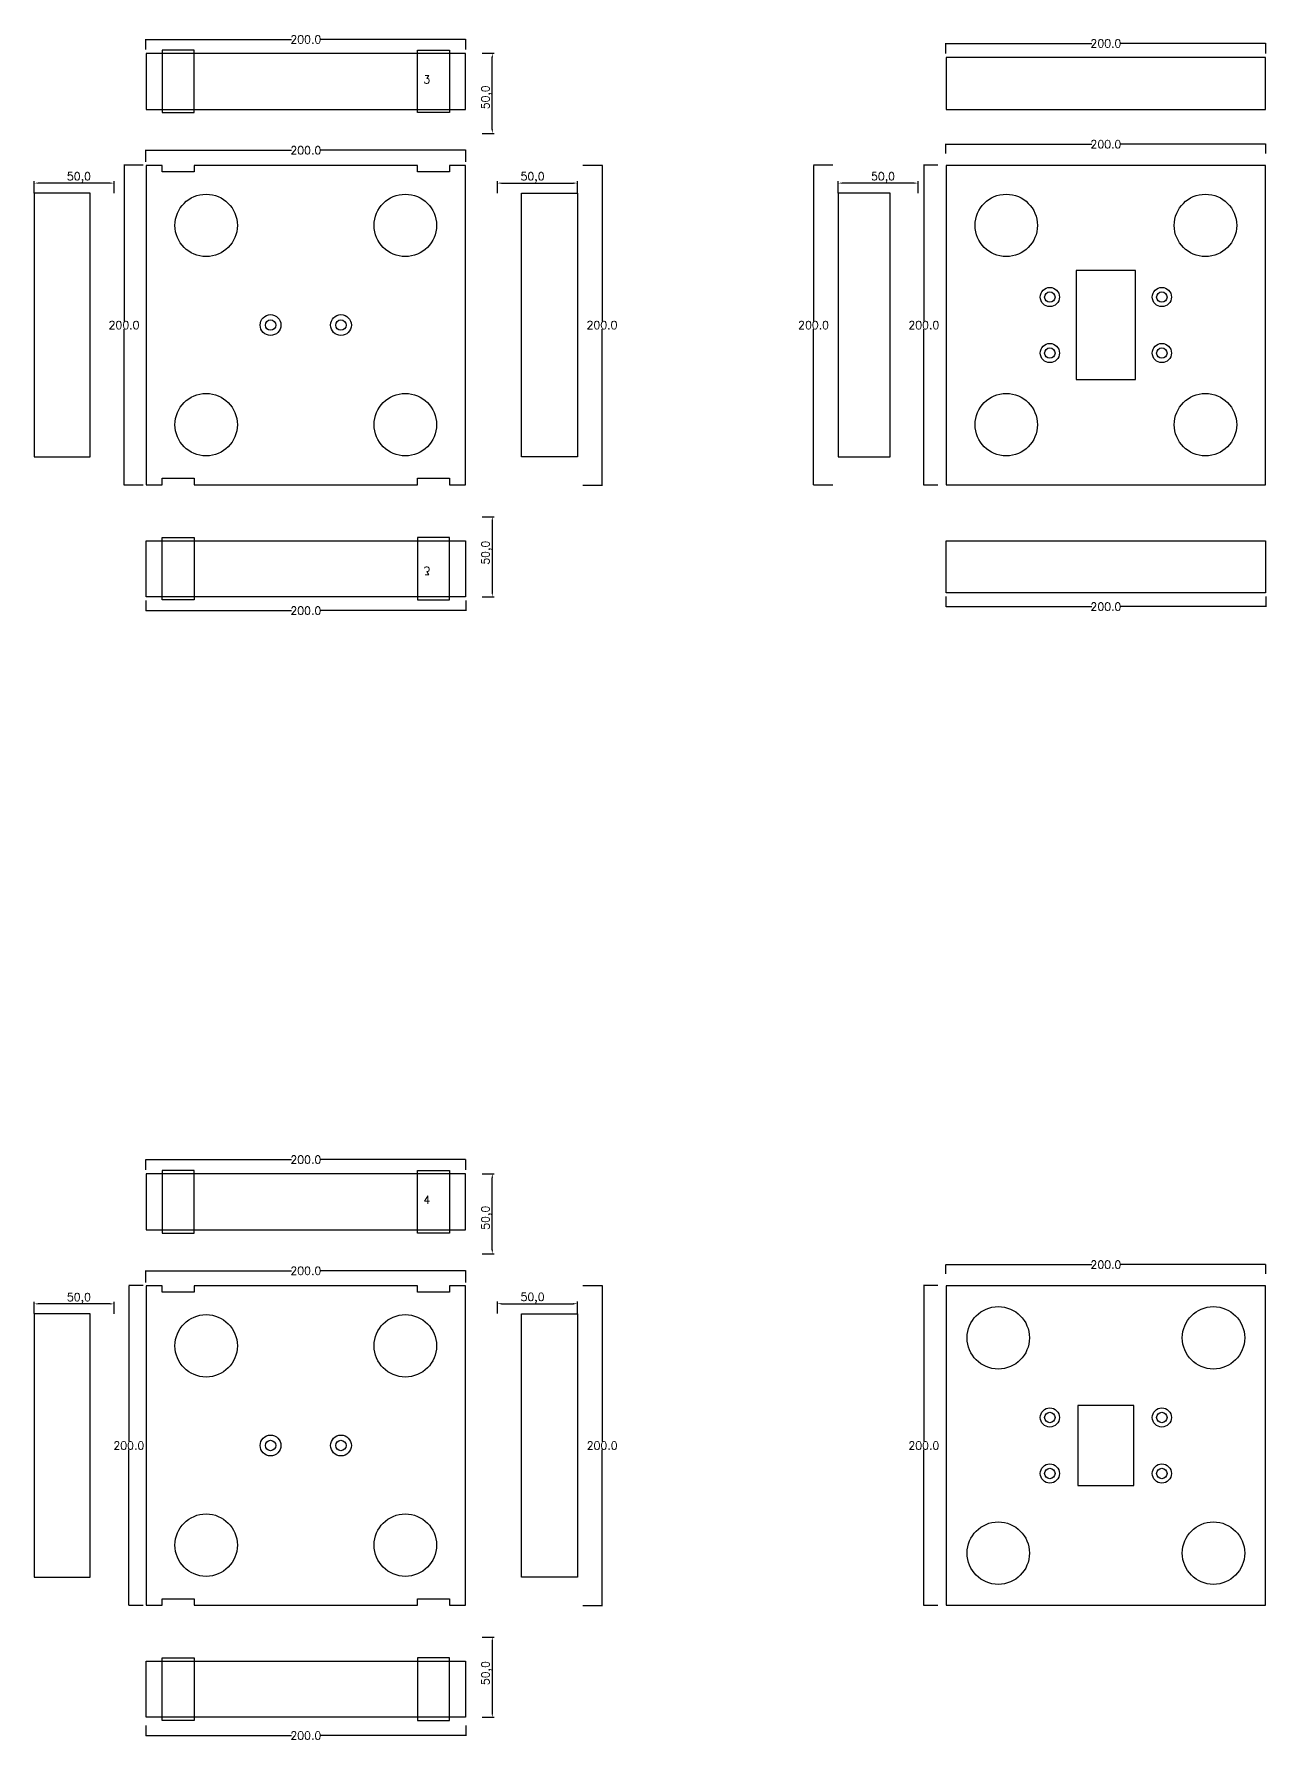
# Model space of a CAD drawing. Header units: millimetres. Extents: x -25 to 19775, y 172 to 9172.
# Drawn here: x 13756 to 14525, y 5787 to 6854 of the extents above; entities that cross this region are included whole.
import ezdxf

# ---------------------------------------------------------------- set-up
doc = ezdxf.new("R2010")
doc.units = ezdxf.units.MM
for name, color, linetype in [('TEXT', 7, 'Continuous'), ('볼트 구멍', 7, 'Continuous'), ('치구', 7, 'Continuous'), ('치수', 7, 'Continuous')]:
    doc.layers.add(name, color=color, linetype=linetype)
doc.styles.get("Standard").update_dxf_attribs({"font": 'txt.shx', "bigfont": 'whgtxt.shx'})
doc.dimstyles.new('ISO-25', dxfattribs={"dimtxt": 2.5, "dimasz": 2.5, "dimexe": 1.25, "dimexo": 0.625, "dimtad": 1, "dimtxsty": 'Standard', "dimcen": 2.5, "dimadec": 0, "dimazin": 0, "dimtfac": 1, "dimtmove": 0, "dimatfit": 3, "dimfxl": 0, "dimarcsym": 0})
doc.dimstyles.get("Standard").update_dxf_attribs({"dimtxt": 7, "dimasz": 0.18, "dimexe": 0.18, "dimexo": 0.0625, "dimgap": 0.09, "dimtad": 0, "dimtih": 1, "dimtoh": 1, "dimdec": 1, "dimzin": 0, "dimdsep": 46, "dimtxsty": 'Standard', "dimcen": 0.09, "dimadec": 0, "dimazin": 0, "dimtfac": 1, "dimtdec": 1, "dimtofl": 0, "dimtmove": 0, "dimatfit": 3, "dimfxl": 0, "dimtolj": 1, "dimtzin": 0, "dimarcsym": 0})

# ---------------------------------------------------------------- blocks, each defined once
blk = doc.blocks.new('*D503')
at = {"layer": 'Defpoints', "color": 0}
for p in [(14325.5, 6078.9), (14525.5, 6084.8), (14525.5, 6078.9)]:
    blk.add_point(p, dxfattribs=at)
at = {"layer": '치수', "color": 0, "lineweight": -2}
for p, q in [((14325.5, 6079), (14325.5, 6085)), ((14325.6, 6084.8), (14416.6, 6084.8)), ((14525.3, 6084.8), (14434.3, 6084.8)), ((14525.5, 6079), (14525.5, 6085))]:
    blk.add_line(p, q, dxfattribs=at)
at = {"layer": '치수', "color": 0}
for points in [[(14325.6, 6084.8), (14325.6, 6084.8), (14325.5, 6084.8)], [(14525.3, 6084.8), (14525.3, 6084.8), (14525.5, 6084.8)]]:
    blk.add_solid(points, dxfattribs=at)
at = {"layer": '치수', "color": 0, "insert": (14425.5, 6084.8), "char_height": 5, "attachment_point": 5}
blk.add_mtext('\\A1;200.0', dxfattribs=at)
blk = doc.blocks.new('*D504')
at = {"layer": 'Defpoints', "color": 0}
for p in [(14320.6, 6071.8), (14311.7, 5871.8), (14320.6, 5871.8)]:
    blk.add_point(p, dxfattribs=at)
at = {"layer": '치수', "color": 0, "lineweight": -2}
for p, q in [((14320.5, 6071.8), (14311.5, 6071.8)), ((14311.7, 6071.6), (14311.7, 5974.4)), ((14311.7, 5872), (14311.7, 5969.2)), ((14320.5, 5871.8), (14311.5, 5871.8))]:
    blk.add_line(p, q, dxfattribs=at)
at = {"layer": '치수', "color": 0}
for points in [[(14311.6, 6071.6), (14311.7, 6071.6), (14311.7, 6071.8)], [(14311.6, 5872), (14311.7, 5872), (14311.7, 5871.8)]]:
    blk.add_solid(points, dxfattribs=at)
at = {"layer": '치수', "color": 0, "insert": (14311.7, 5971.8), "char_height": 5, "attachment_point": 5}
blk.add_mtext('\\A1;200.0', dxfattribs=at)
blk = doc.blocks.new('*D505')
at = {"layer": 'Defpoints', "color": 0}
for p in [(13825.5, 6144), (14025.5, 6150.4), (14025.5, 6144)]:
    blk.add_point(p, dxfattribs=at)
at = {"layer": '치수', "color": 0, "lineweight": -2}
for p, q in [((13825.5, 6144.1), (13825.5, 6150.6)), ((13825.6, 6150.4), (13916.6, 6150.4)), ((14025.3, 6150.4), (13934.3, 6150.4)), ((14025.5, 6144.1), (14025.5, 6150.6))]:
    blk.add_line(p, q, dxfattribs=at)
at = {"layer": '치수', "color": 0}
for points in [[(13825.6, 6150.4), (13825.6, 6150.4), (13825.5, 6150.4)], [(14025.3, 6150.4), (14025.3, 6150.4), (14025.5, 6150.4)]]:
    blk.add_solid(points, dxfattribs=at)
at = {"layer": '치수', "color": 0, "insert": (13925.5, 6150.4), "char_height": 5, "attachment_point": 5}
blk.add_mtext('\\A1;200.0', dxfattribs=at)
blk = doc.blocks.new('*D506')
at = {"layer": 'Defpoints', "color": 0}
for p in [(14095.2, 6060.4), (14045.2, 6053.6), (14095.2, 6053.6)]:
    blk.add_point(p, dxfattribs=at)
at = {"layer": '치수', "color": 0, "lineweight": -2}
for p, q in [((14045.2, 6054.2), (14045.2, 6061.7)), ((14047.7, 6060.4), (14092.7, 6060.4)), ((14095.2, 6054.2), (14095.2, 6061.7))]:
    blk.add_line(p, q, dxfattribs=at)
at = {"layer": '치수', "color": 0}
for points in [[(14047.7, 6060.8), (14047.7, 6060), (14045.2, 6060.4)], [(14092.7, 6060.8), (14092.7, 6060), (14095.2, 6060.4)]]:
    blk.add_solid(points, dxfattribs=at)
at = {"layer": '치수', "color": 0, "insert": (14067.2, 6063.9), "char_height": 5, "attachment_point": 5}
blk.add_mtext('50,0', dxfattribs=at)
blk = doc.blocks.new('*D507')
at = {"layer": 'Defpoints', "color": 0}
for p in [(14025.5, 6081), (13825.5, 6073.6), (14025.5, 6073.6)]:
    blk.add_point(p, dxfattribs=at)
at = {"layer": '치수', "color": 0, "lineweight": -2}
for p, q in [((13825.5, 6073.7), (13825.5, 6081.2)), ((13825.6, 6081), (13916.6, 6081)), ((14025.3, 6081), (13934.3, 6081)), ((14025.5, 6073.7), (14025.5, 6081.2))]:
    blk.add_line(p, q, dxfattribs=at)
at = {"layer": '치수', "color": 0}
for points in [[(13825.6, 6081.1), (13825.6, 6081), (13825.5, 6081)], [(14025.3, 6081.1), (14025.3, 6081), (14025.5, 6081)]]:
    blk.add_solid(points, dxfattribs=at)
at = {"layer": '치수', "color": 0, "insert": (13925.5, 6081), "char_height": 5, "attachment_point": 5}
blk.add_mtext('\\A1;200.0', dxfattribs=at)
blk = doc.blocks.new('*D508')
at = {"layer": 'Defpoints', "color": 0}
for p in [(13755.7, 6060.3), (13755.7, 6053.6), (13805.7, 6053.5)]:
    blk.add_point(p, dxfattribs=at)
at = {"layer": '치수', "color": 0, "lineweight": -2}
for p, q in [((13755.7, 6054.2), (13755.7, 6061.6)), ((13803.2, 6060.3), (13758.2, 6060.3)), ((13805.7, 6054.1), (13805.7, 6061.6))]:
    blk.add_line(p, q, dxfattribs=at)
at = {"layer": '치수', "color": 0}
for points in [[(13758.2, 6060.7), (13758.2, 6059.9), (13755.7, 6060.3)], [(13803.2, 6060.7), (13803.2, 6059.9), (13805.7, 6060.3)]]:
    blk.add_solid(points, dxfattribs=at)
at = {"layer": '치수', "color": 0, "insert": (13783.7, 6063.8), "char_height": 5, "attachment_point": 5}
blk.add_mtext('50,0', dxfattribs=at)
blk = doc.blocks.new('*D509')
at = {"layer": 'Defpoints', "color": 0}
for p in [(13825.5, 5797), (14025.5, 5797), (14025.5, 5790.6)]:
    blk.add_point(p, dxfattribs=at)
at = {"layer": '치수', "color": 0, "lineweight": -2}
for p, q in [((13825.5, 5796.9), (13825.5, 5790.4)), ((13825.6, 5790.6), (13916.6, 5790.6)), ((14025.3, 5790.6), (13934.3, 5790.6)), ((14025.5, 5796.9), (14025.5, 5790.4))]:
    blk.add_line(p, q, dxfattribs=at)
at = {"layer": '치수', "color": 0}
for points in [[(13825.6, 5790.6), (13825.6, 5790.5), (13825.5, 5790.6)], [(14025.3, 5790.6), (14025.3, 5790.5), (14025.5, 5790.6)]]:
    blk.add_solid(points, dxfattribs=at)
at = {"layer": '치수', "color": 0, "insert": (13925.5, 5790.6), "char_height": 5, "attachment_point": 5}
blk.add_mtext('\\A1;200.0', dxfattribs=at)
blk = doc.blocks.new('*D510')
at = {"layer": 'Defpoints', "color": 0}
for p in [(14035.1, 5852.1), (14035.1, 5802.1), (14042, 5802.1)]:
    blk.add_point(p, dxfattribs=at)
at = {"layer": '치수', "color": 0, "lineweight": -2}
for p, q in [((14035.8, 5852.1), (14043.3, 5852.1)), ((14042, 5849.6), (14042, 5804.6)), ((14035.8, 5802.1), (14043.3, 5802.1))]:
    blk.add_line(p, q, dxfattribs=at)
at = {"layer": '치수', "color": 0}
for points in [[(14041.6, 5849.6), (14042.5, 5849.6), (14042, 5852.1)], [(14041.6, 5804.6), (14042.5, 5804.6), (14042, 5802.1)]]:
    blk.add_solid(points, dxfattribs=at)
at = {"layer": '치수', "color": 0, "insert": (14038.5, 5829.6), "char_height": 5, "attachment_point": 5, "rotation": 90}
blk.add_mtext('50,0', dxfattribs=at)
blk = doc.blocks.new('*D511')
at = {"layer": 'Defpoints', "color": 0}
for p in [(14098.6, 6071.8), (14098.6, 5871.8), (14110.7, 5871.8)]:
    blk.add_point(p, dxfattribs=at)
at = {"layer": '치수', "color": 0, "lineweight": -2}
for p, q in [((14098.7, 6071.8), (14110.9, 6071.8)), ((14110.7, 6071.6), (14110.7, 5974.4)), ((14110.7, 5872), (14110.7, 5969.2)), ((14098.7, 5871.8), (14110.9, 5871.8))]:
    blk.add_line(p, q, dxfattribs=at)
at = {"layer": '치수', "color": 0}
for points in [[(14110.6, 6071.6), (14110.7, 6071.6), (14110.7, 6071.8)], [(14110.6, 5872), (14110.7, 5872), (14110.7, 5871.8)]]:
    blk.add_solid(points, dxfattribs=at)
at = {"layer": '치수', "color": 0, "insert": (14110.7, 5971.8), "char_height": 5, "attachment_point": 5}
blk.add_mtext('\\A1;200.0', dxfattribs=at)
blk = doc.blocks.new('*D512')
at = {"layer": 'Defpoints', "color": 0}
for p in [(13824, 6071.8), (13814.9, 5871.8), (13824, 5871.8)]:
    blk.add_point(p, dxfattribs=at)
at = {"layer": '치수', "color": 0, "lineweight": -2}
for p, q in [((13823.9, 6071.8), (13814.8, 6071.8)), ((13814.9, 6071.6), (13814.9, 5974.4)), ((13814.9, 5872), (13814.9, 5969.2)), ((13823.9, 5871.8), (13814.8, 5871.8))]:
    blk.add_line(p, q, dxfattribs=at)
at = {"layer": '치수', "color": 0}
for points in [[(13814.9, 6071.6), (13815, 6071.6), (13814.9, 6071.8)], [(13814.9, 5872), (13815, 5872), (13814.9, 5871.8)]]:
    blk.add_solid(points, dxfattribs=at)
at = {"layer": '치수', "color": 0, "insert": (13814.9, 5971.8), "char_height": 5, "attachment_point": 5}
blk.add_mtext('\\A1;200.0', dxfattribs=at)
blk = doc.blocks.new('*D514')
at = {"layer": 'Defpoints', "color": 0}
for p in [(14035.1, 6141.6), (14042, 6141.6), (14035.1, 6091.6)]:
    blk.add_point(p, dxfattribs=at)
at = {"layer": '치수', "color": 0, "lineweight": -2}
for p, q in [((14035.8, 6141.6), (14043.3, 6141.6)), ((14042, 6094.1), (14042, 6139.1)), ((14035.8, 6091.6), (14043.3, 6091.6))]:
    blk.add_line(p, q, dxfattribs=at)
at = {"layer": '치수', "color": 0}
for points in [[(14041.6, 6139.1), (14042.5, 6139.1), (14042, 6141.6)], [(14041.6, 6094.1), (14042.5, 6094.1), (14042, 6091.6)]]:
    blk.add_solid(points, dxfattribs=at)
at = {"layer": '치수', "color": 0, "insert": (14038.5, 6114.1), "char_height": 5, "attachment_point": 5, "rotation": 90}
blk.add_mtext('50,0', dxfattribs=at)
blk = doc.blocks.new('*D520')
at = {"layer": 'Defpoints', "color": 0}
for p in [(14525.5, 6784.8), (14325.5, 6778.9), (14525.5, 6778.9)]:
    blk.add_point(p, dxfattribs=at)
at = {"layer": '치수', "color": 0, "lineweight": -2}
for p, q in [((14325.5, 6779), (14325.5, 6785)), ((14325.6, 6784.8), (14416.6, 6784.8)), ((14525.3, 6784.8), (14434.3, 6784.8)), ((14525.5, 6779), (14525.5, 6785))]:
    blk.add_line(p, q, dxfattribs=at)
at = {"layer": '치수', "color": 0}
for points in [[(14325.6, 6784.8), (14325.6, 6784.8), (14325.5, 6784.8)], [(14525.3, 6784.8), (14525.3, 6784.8), (14525.5, 6784.8)]]:
    blk.add_solid(points, dxfattribs=at)
at = {"layer": '치수', "color": 0, "insert": (14425.5, 6784.8), "char_height": 5, "attachment_point": 5}
blk.add_mtext('\\A1;200.0', dxfattribs=at)
blk = doc.blocks.new('*D521')
at = {"layer": 'Defpoints', "color": 0}
for p in [(14525.5, 6847.8), (14325.5, 6841.4), (14525.5, 6841.4)]:
    blk.add_point(p, dxfattribs=at)
at = {"layer": '치수', "color": 0, "lineweight": -2}
for p, q in [((14325.5, 6841.5), (14325.5, 6848)), ((14325.6, 6847.8), (14416.6, 6847.8)), ((14525.3, 6847.8), (14434.3, 6847.8)), ((14525.5, 6841.5), (14525.5, 6848))]:
    blk.add_line(p, q, dxfattribs=at)
at = {"layer": '치수', "color": 0}
for points in [[(14325.6, 6847.8), (14325.6, 6847.8), (14325.5, 6847.8)], [(14525.3, 6847.8), (14525.3, 6847.8), (14525.5, 6847.8)]]:
    blk.add_solid(points, dxfattribs=at)
at = {"layer": '치수', "color": 0, "insert": (14425.5, 6847.8), "char_height": 5, "attachment_point": 5}
blk.add_mtext('\\A1;200.0', dxfattribs=at)
blk = doc.blocks.new('*D522')
at = {"layer": 'Defpoints', "color": 0}
for p in [(14325.5, 6502.3), (14525.5, 6502.3), (14525.5, 6495.9)]:
    blk.add_point(p, dxfattribs=at)
at = {"layer": '치수', "color": 0, "lineweight": -2}
for p, q in [((14325.5, 6502.2), (14325.5, 6495.7)), ((14325.6, 6495.9), (14416.6, 6495.9)), ((14525.3, 6495.9), (14434.3, 6495.9)), ((14525.5, 6502.2), (14525.5, 6495.7))]:
    blk.add_line(p, q, dxfattribs=at)
at = {"layer": '치수', "color": 0}
for points in [[(14325.6, 6495.9), (14325.6, 6495.8), (14325.5, 6495.9)], [(14525.3, 6495.9), (14525.3, 6495.8), (14525.5, 6495.9)]]:
    blk.add_solid(points, dxfattribs=at)
at = {"layer": '치수', "color": 0, "insert": (14425.5, 6495.9), "char_height": 5, "attachment_point": 5}
blk.add_mtext('\\A1;200.0', dxfattribs=at)
blk = doc.blocks.new('*D523')
at = {"layer": 'Defpoints', "color": 0}
for p in [(14320.6, 6771.8), (14311.7, 6571.8), (14320.6, 6571.8)]:
    blk.add_point(p, dxfattribs=at)
at = {"layer": '치수', "color": 0, "lineweight": -2}
for p, q in [((14320.5, 6771.8), (14311.5, 6771.8)), ((14311.7, 6771.6), (14311.7, 6674.4)), ((14311.7, 6572), (14311.7, 6669.2)), ((14320.5, 6571.8), (14311.5, 6571.8))]:
    blk.add_line(p, q, dxfattribs=at)
at = {"layer": '치수', "color": 0}
for points in [[(14311.6, 6771.6), (14311.7, 6771.6), (14311.7, 6771.8)], [(14311.6, 6572), (14311.7, 6572), (14311.7, 6571.8)]]:
    blk.add_solid(points, dxfattribs=at)
at = {"layer": '치수', "color": 0, "insert": (14311.7, 6671.8), "char_height": 5, "attachment_point": 5}
blk.add_mtext('\\A1;200.0', dxfattribs=at)
blk = doc.blocks.new('*D524')
at = {"layer": 'Defpoints', "color": 0}
for p in [(13825.5, 6773.6), (14025.5, 6781), (14025.5, 6773.6)]:
    blk.add_point(p, dxfattribs=at)
at = {"layer": '치수', "color": 0, "lineweight": -2}
for p, q in [((13825.5, 6773.7), (13825.5, 6781.2)), ((13825.6, 6781), (13916.6, 6781)), ((14025.3, 6781), (13934.3, 6781)), ((14025.5, 6773.7), (14025.5, 6781.2))]:
    blk.add_line(p, q, dxfattribs=at)
at = {"layer": '치수', "color": 0}
for points in [[(13825.6, 6781.1), (13825.6, 6781), (13825.5, 6781)], [(14025.3, 6781.1), (14025.3, 6781), (14025.5, 6781)]]:
    blk.add_solid(points, dxfattribs=at)
at = {"layer": '치수', "color": 0, "insert": (13925.5, 6781), "char_height": 5, "attachment_point": 5}
blk.add_mtext('\\A1;200.0', dxfattribs=at)
blk = doc.blocks.new('*D525')
at = {"layer": 'Defpoints', "color": 0}
for p in [(14035.1, 6841.6), (14042, 6841.6), (14035.1, 6791.6)]:
    blk.add_point(p, dxfattribs=at)
at = {"layer": '치수', "color": 0, "lineweight": -2}
for p, q in [((14035.8, 6841.6), (14043.3, 6841.6)), ((14042, 6794.1), (14042, 6839.1)), ((14035.8, 6791.6), (14043.3, 6791.6))]:
    blk.add_line(p, q, dxfattribs=at)
at = {"layer": '치수', "color": 0}
for points in [[(14041.6, 6839.1), (14042.5, 6839.1), (14042, 6841.6)], [(14041.6, 6794.1), (14042.5, 6794.1), (14042, 6791.6)]]:
    blk.add_solid(points, dxfattribs=at)
at = {"layer": '치수', "color": 0, "insert": (14038.5, 6814.1), "char_height": 5, "attachment_point": 5, "rotation": 90}
blk.add_mtext('50,0', dxfattribs=at)
blk = doc.blocks.new('*D526')
at = {"layer": 'Defpoints', "color": 0}
for p in [(14025.5, 6850.3), (13825.5, 6843.9), (14025.5, 6843.9)]:
    blk.add_point(p, dxfattribs=at)
at = {"layer": '치수', "color": 0, "lineweight": -2}
for p, q in [((13825.5, 6844), (13825.5, 6850.5)), ((13825.6, 6850.3), (13916.6, 6850.3)), ((14025.3, 6850.3), (13934.3, 6850.3)), ((14025.5, 6844), (14025.5, 6850.5))]:
    blk.add_line(p, q, dxfattribs=at)
at = {"layer": '치수', "color": 0}
for points in [[(13825.6, 6850.3), (13825.6, 6850.3), (13825.5, 6850.3)], [(14025.3, 6850.3), (14025.3, 6850.3), (14025.5, 6850.3)]]:
    blk.add_solid(points, dxfattribs=at)
at = {"layer": '치수', "color": 0, "insert": (13925.5, 6850.3), "char_height": 5, "attachment_point": 5}
blk.add_mtext('\\A1;200.0', dxfattribs=at)
blk = doc.blocks.new('*D527')
at = {"layer": 'Defpoints', "color": 0}
for p in [(14095.2, 6760.5), (14045.2, 6753.6), (14095.2, 6753.6)]:
    blk.add_point(p, dxfattribs=at)
at = {"layer": '치수', "color": 0, "lineweight": -2}
for p, q in [((14045.2, 6754.2), (14045.2, 6761.8)), ((14047.7, 6760.5), (14092.7, 6760.5)), ((14095.2, 6754.2), (14095.2, 6761.8))]:
    blk.add_line(p, q, dxfattribs=at)
at = {"layer": '치수', "color": 0}
for points in [[(14047.7, 6760.9), (14047.7, 6760.1), (14045.2, 6760.5)], [(14092.7, 6760.9), (14092.7, 6760.1), (14095.2, 6760.5)]]:
    blk.add_solid(points, dxfattribs=at)
at = {"layer": '치수', "color": 0, "insert": (14067.2, 6764), "char_height": 5, "attachment_point": 5}
blk.add_mtext('50,0', dxfattribs=at)
blk = doc.blocks.new('*D528')
at = {"layer": 'Defpoints', "color": 0}
for p in [(13755.7, 6760.5), (13755.7, 6753.6), (13805.7, 6753.6)]:
    blk.add_point(p, dxfattribs=at)
at = {"layer": '치수', "color": 0, "lineweight": -2}
for p, q in [((13755.7, 6754.2), (13755.7, 6761.8)), ((13803.2, 6760.5), (13758.2, 6760.5)), ((13805.7, 6754.2), (13805.7, 6761.8))]:
    blk.add_line(p, q, dxfattribs=at)
at = {"layer": '치수', "color": 0}
for points in [[(13758.2, 6760.9), (13758.2, 6760.1), (13755.7, 6760.5)], [(13803.2, 6760.9), (13803.2, 6760.1), (13805.7, 6760.5)]]:
    blk.add_solid(points, dxfattribs=at)
at = {"layer": '치수', "color": 0, "insert": (13783.7, 6764), "char_height": 5, "attachment_point": 5}
blk.add_mtext('50,0', dxfattribs=at)
blk = doc.blocks.new('*D529')
at = {"layer": 'Defpoints', "color": 0}
for p in [(14254.9, 6771.8), (14242.8, 6571.8), (14254.9, 6571.8)]:
    blk.add_point(p, dxfattribs=at)
at = {"layer": '치수', "color": 0, "lineweight": -2}
for p, q in [((14254.9, 6771.8), (14242.7, 6771.8)), ((14242.8, 6771.6), (14242.8, 6674.4)), ((14242.8, 6572), (14242.8, 6669.2)), ((14254.9, 6571.8), (14242.7, 6571.8))]:
    blk.add_line(p, q, dxfattribs=at)
at = {"layer": '치수', "color": 0}
for points in [[(14242.8, 6771.6), (14242.9, 6771.6), (14242.8, 6771.8)], [(14242.8, 6572), (14242.9, 6572), (14242.8, 6571.8)]]:
    blk.add_solid(points, dxfattribs=at)
at = {"layer": '치수', "color": 0, "insert": (14242.8, 6671.8), "char_height": 5, "attachment_point": 5}
blk.add_mtext('\\A1;200.0', dxfattribs=at)
blk = doc.blocks.new('*D530')
at = {"layer": 'Defpoints', "color": 0}
for p in [(13824, 6771.8), (13811.9, 6571.8), (13824, 6571.8)]:
    blk.add_point(p, dxfattribs=at)
at = {"layer": '치수', "color": 0, "lineweight": -2}
for p, q in [((13823.9, 6771.8), (13811.8, 6771.8)), ((13811.9, 6771.6), (13811.9, 6674.4)), ((13811.9, 6572), (13811.9, 6669.2)), ((13823.9, 6571.8), (13811.8, 6571.8))]:
    blk.add_line(p, q, dxfattribs=at)
at = {"layer": '치수', "color": 0}
for points in [[(13811.9, 6771.6), (13812, 6771.6), (13811.9, 6771.8)], [(13811.9, 6572), (13812, 6572), (13811.9, 6571.8)]]:
    blk.add_solid(points, dxfattribs=at)
at = {"layer": '치수', "color": 0, "insert": (13811.9, 6671.8), "char_height": 5, "attachment_point": 5}
blk.add_mtext('\\A1;200.0', dxfattribs=at)
blk = doc.blocks.new('*D532')
at = {"layer": 'Defpoints', "color": 0}
for p in [(14098.5, 6771.8), (14098.5, 6571.8), (14110.6, 6571.8)]:
    blk.add_point(p, dxfattribs=at)
at = {"layer": '치수', "color": 0, "lineweight": -2}
for p, q in [((14098.6, 6771.8), (14110.8, 6771.8)), ((14110.6, 6771.6), (14110.6, 6674.4)), ((14110.6, 6572), (14110.6, 6669.2)), ((14098.6, 6571.8), (14110.8, 6571.8))]:
    blk.add_line(p, q, dxfattribs=at)
at = {"layer": '치수', "color": 0}
for points in [[(14110.5, 6771.6), (14110.6, 6771.6), (14110.6, 6771.8)], [(14110.5, 6572), (14110.6, 6572), (14110.6, 6571.8)]]:
    blk.add_solid(points, dxfattribs=at)
at = {"layer": '치수', "color": 0, "insert": (14110.6, 6671.8), "char_height": 5, "attachment_point": 5}
blk.add_mtext('\\A1;200.0', dxfattribs=at)
blk = doc.blocks.new('*D533')
at = {"layer": 'Defpoints', "color": 0}
for p in [(13825.5, 6499.8), (14025.5, 6499.8), (14025.5, 6493.4)]:
    blk.add_point(p, dxfattribs=at)
at = {"layer": '치수', "color": 0, "lineweight": -2}
for p, q in [((13825.5, 6499.7), (13825.5, 6493.2)), ((14025.5, 6499.7), (14025.5, 6493.2)), ((13825.6, 6493.4), (13916.6, 6493.4)), ((14025.3, 6493.4), (13934.3, 6493.4))]:
    blk.add_line(p, q, dxfattribs=at)
at = {"layer": '치수', "color": 0}
for points in [[(13825.6, 6493.4), (13825.6, 6493.3), (13825.5, 6493.4)], [(14025.3, 6493.4), (14025.3, 6493.3), (14025.5, 6493.4)]]:
    blk.add_solid(points, dxfattribs=at)
at = {"layer": '치수', "color": 0, "insert": (13925.5, 6493.4), "char_height": 5, "attachment_point": 5}
blk.add_mtext('\\A1;200.0', dxfattribs=at)
blk = doc.blocks.new('*D534')
at = {"layer": 'Defpoints', "color": 0}
for p in [(14035.1, 6552.1), (14035.1, 6502.1), (14042, 6502.1)]:
    blk.add_point(p, dxfattribs=at)
at = {"layer": '치수', "color": 0, "lineweight": -2}
for p, q in [((14035.8, 6552.1), (14043.3, 6552.1)), ((14042, 6549.6), (14042, 6504.6)), ((14035.8, 6502.1), (14043.3, 6502.1))]:
    blk.add_line(p, q, dxfattribs=at)
at = {"layer": '치수', "color": 0}
for points in [[(14041.6, 6549.6), (14042.5, 6549.6), (14042, 6552.1)], [(14041.6, 6504.6), (14042.5, 6504.6), (14042, 6502.1)]]:
    blk.add_solid(points, dxfattribs=at)
at = {"layer": '치수', "color": 0, "insert": (14038.5, 6529.6), "char_height": 5, "attachment_point": 5, "rotation": 90}
blk.add_mtext('50,0', dxfattribs=at)
blk = doc.blocks.new('*D535')
at = {"layer": 'Defpoints', "color": 0}
for p in [(14258.2, 6760.5), (14258.2, 6753.6), (14308.2, 6753.6)]:
    blk.add_point(p, dxfattribs=at)
at = {"layer": '치수', "color": 0, "lineweight": -2}
for p, q in [((14258.2, 6754.3), (14258.2, 6761.8)), ((14305.7, 6760.5), (14260.7, 6760.5)), ((14308.2, 6754.3), (14308.2, 6761.8))]:
    blk.add_line(p, q, dxfattribs=at)
at = {"layer": '치수', "color": 0}
for points in [[(14260.7, 6760.9), (14260.7, 6760.1), (14258.2, 6760.5)], [(14305.7, 6760.9), (14305.7, 6760.1), (14308.2, 6760.5)]]:
    blk.add_solid(points, dxfattribs=at)
at = {"layer": '치수', "color": 0, "insert": (14286.2, 6764), "char_height": 5, "attachment_point": 5}
blk.add_mtext('50,0', dxfattribs=at)

msp = doc.modelspace()

# ---------------------------------------------------------------- linework, layer by layer
at = {"layer": '볼트 구멍', "color": 3}
for points in [[(14406.962, 6637.825), (14443.962, 6637.825), (14443.962, 6705.825), (14406.962, 6705.825)], [(14407.962, 5946.825), (14442.962, 5946.825), (14442.962, 5996.825), (14407.962, 5996.825)]]:
    msp.add_lwpolyline(points, close=True, dxfattribs=at)
at = {"layer": '볼트 구멍', "color": 6}
for centre in [(14390.462, 6689.325), (14460.462, 6689.325), (14390.462, 6654.325), (14460.462, 6654.325), (14390.462, 5989.325), (14460.462, 5989.325), (14390.462, 5954.325), (14460.462, 5954.325)]:
    msp.add_circle(centre, 6, dxfattribs=at)
at = {"layer": '볼트 구멍', "color": 3}
for centre in [(14390.462, 6689.325), (14460.462, 6689.325), (13903.462, 6671.825), (13947.462, 6671.825), (14390.462, 6654.325), (14460.462, 6654.325), (14390.462, 5989.325), (14460.462, 5989.325), (13903.462, 5971.825), (13947.462, 5971.825), (14390.462, 5954.325), (14460.462, 5954.325)]:
    msp.add_circle(centre, 3.25, dxfattribs=at)
at = {"layer": '볼트 구멍', "color": 2}
for centre in [(13903.462, 6671.825), (13947.462, 6671.825), (13903.462, 5971.825), (13947.462, 5971.825)]:
    msp.add_circle(centre, 6.5, dxfattribs=at)
at = {"layer": '치구'}
for points in [[(13825.712, 6806.575), (14025.212, 6806.575), (14025.212, 6841.575), (13825.712, 6841.575)], [(14325.712, 6806.575), (14525.212, 6806.575), (14525.212, 6839.075), (14325.712, 6839.075)], [(13825.712, 6572.075), (13835.712, 6572.075), (13835.712, 6576.075), (13855.712, 6576.075), (13855.712, 6572.075), (13995.212, 6572.075), (13995.212, 6576.075), (14015.212, 6576.075), (14015.212, 6572.075), (14025.212, 6572.075), (14025.212, 6771.575), (14015.212, 6771.575), (14015.212, 6767.575), (13995.212, 6767.575), (13995.212, 6771.575), (13855.712, 6771.575), (13855.712, 6767.575), (13835.712, 6767.575), (13835.712, 6771.575), (13825.712, 6771.575)], [(14325.712, 6771.575), (14325.712, 6572.075), (14525.212, 6572.075), (14525.212, 6771.575)], [(13790.712, 6754.175), (13755.712, 6754.175), (13755.712, 6589.475), (13790.712, 6589.475)], [(14060.212, 6754.175), (14095.212, 6754.175), (14095.212, 6589.475), (14060.212, 6589.475)], [(14290.712, 6754.178), (14258.212, 6754.178), (14258.212, 6589.472), (14290.712, 6589.472)], [(13825.712, 6537.075), (14025.212, 6537.075), (14025.212, 6502.075), (13825.712, 6502.075)], [(14325.712, 6537.075), (14525.212, 6537.075), (14525.212, 6504.575), (14325.712, 6504.575)], [(13825.712, 6106.575), (14025.212, 6106.575), (14025.212, 6141.575), (13825.712, 6141.575)], [(13825.712, 5872.075), (13835.712, 5872.075), (13835.712, 5876.075), (13855.712, 5876.075), (13855.712, 5872.075), (13995.212, 5872.075), (13995.212, 5876.075), (14015.212, 5876.075), (14015.212, 5872.075), (14025.212, 5872.075), (14025.212, 6071.575), (14015.212, 6071.575), (14015.212, 6067.575), (13995.212, 6067.575), (13995.212, 6071.575), (13855.712, 6071.575), (13855.712, 6067.575), (13835.712, 6067.575), (13835.712, 6071.575), (13825.712, 6071.575)], [(14325.712, 6071.575), (14325.712, 5872.075), (14525.212, 5872.075), (14525.212, 6071.575)], [(13790.712, 6054.175), (13755.712, 6054.175), (13755.712, 5889.475), (13790.712, 5889.475)], [(14060.212, 6054.175), (14095.212, 6054.175), (14095.212, 5889.475), (14060.212, 5889.475)], [(13825.712, 5837.075), (14025.212, 5837.075), (14025.212, 5802.075), (13825.712, 5802.075)]]:
    msp.add_lwpolyline(points, close=True, dxfattribs=at)
at = {"layer": '치구', "color": 1}
for points in [[(13835.712, 6804.575), (13855.712, 6804.575), (13855.712, 6843.572), (13835.712, 6843.572)], [(14015.212, 6804.575), (13995.212, 6804.575), (13995.212, 6843.572), (14015.212, 6843.572)], [(13835.712, 6539.075), (13855.712, 6539.075), (13855.712, 6500.077), (13835.712, 6500.077)], [(14015.212, 6539.075), (13995.212, 6539.075), (13995.212, 6500.077), (14015.212, 6500.077)], [(13835.712, 6104.575), (13855.712, 6104.575), (13855.712, 6143.572), (13835.712, 6143.572)], [(14015.212, 6104.575), (13995.212, 6104.575), (13995.212, 6143.572), (14015.212, 6143.572)], [(13835.712, 5839.075), (13855.712, 5839.075), (13855.712, 5800.077), (13835.712, 5800.077)], [(14015.212, 5839.075), (13995.212, 5839.075), (13995.212, 5800.077), (14015.212, 5800.077)]]:
    msp.add_lwpolyline(points, close=True, dxfattribs=at)
at = {"layer": '치구'}
for centre in [(13863.212, 6734.075), (13987.712, 6734.075), (14363.212, 6734.075), (14487.712, 6734.075), (13863.212, 6609.575), (13987.712, 6609.575), (14363.212, 6609.575), (14487.712, 6609.575), (14358.212, 6039.075), (14492.712, 6039.075), (13863.212, 6034.075), (13987.712, 6034.075), (13863.212, 5909.575), (13987.712, 5909.575), (14358.212, 5904.575), (14492.712, 5904.575)]:
    msp.add_circle(centre, 19.5, dxfattribs=at)

# ---------------------------------------------------------------- texts
at = {"layer": 'TEXT', "color": 1}
for s, p in [('3', (13998.924, 6822.776)), ('4', (13999.024, 6122.876))]:
    msp.add_text(s, height=5, dxfattribs=at).set_placement(p)
at = {"layer": 'TEXT', "color": 1, "text_generation_flag": 2}
msp.add_text('3', height=5, rotation=180, dxfattribs=at).set_placement((13998.924, 6520.873))

# ---------------------------------------------------------------- dimensions: what is measured, and where the dimension line sits
at = {"layer": '치수', "color": 4}
for base, p1, p2, dimstyle, override, picture, middle in [((14025.462, 6850.297), (13825.462, 6843.9), (14025.462, 6843.9), 'Standard', {"dimtxt": 5}, '*D526', (13925.462, 6850.297)), ((14525.462, 6847.797), (14325.462, 6841.4), (14525.462, 6841.4), 'Standard', {"dimtxt": 5}, '*D521', (14425.462, 6847.797)), ((14095.212, 6760.502), (14045.212, 6753.625), (14095.212, 6753.625), 'ISO-25', {"dimtxt": 5, "dimdec": 1, "dimzin": 0, "dimtdec": 1}, '*D527', (14067.212, 6760.502)), ((14025.462, 6493.353), (13825.462, 6499.75), (14025.462, 6499.75), 'Standard', {"dimtxt": 5}, '*D533', (13925.462, 6493.353)), ((14525.462, 6495.853), (14325.462, 6502.25), (14525.462, 6502.25), 'Standard', {"dimtxt": 5}, '*D522', (14425.462, 6495.853)), ((14025.462, 6150.397), (13825.462, 6144), (14025.462, 6144), 'Standard', {"dimtxt": 5}, '*D505', (13925.462, 6150.397)), ((14095.212, 6060.402), (14045.212, 6053.625), (14095.212, 6053.625), 'ISO-25', {"dimtxt": 5, "dimdec": 1, "dimzin": 0, "dimtdec": 1}, '*D506', (14067.212, 6060.402)), ((14025.462, 5790.564), (13825.462, 5796.961), (14025.462, 5796.961), 'Standard', {"dimtxt": 5}, '*D509', (13925.462, 5790.564))]:
    dim = msp.add_linear_dim(base=base, p1=p1, p2=p2, dimstyle=dimstyle, override=override, dxfattribs=at)
    dim.commit()
    dim.dimension.update_dxf_attribs({"geometry": picture, "text_midpoint": middle, "dimtype": 160})
for base, p1, p2, angle, picture, middle in [((14042.039, 6841.575), (14035.141, 6791.575), (14035.141, 6841.575), 90, '*D525', (14042.039, 6814.075)), ((13755.712, 6760.502), (13805.712, 6753.625), (13755.712, 6753.625), 180, '*D528', (13783.712, 6760.502)), ((14258.212, 6760.505), (14308.212, 6753.628), (14258.212, 6753.628), 180, '*D535', (14286.212, 6760.505)), ((14042.039, 6502.075), (14035.141, 6552.075), (14035.141, 6502.075), 270, '*D534', (14042.039, 6529.575)), ((14042.039, 6141.575), (14035.141, 6091.575), (14035.141, 6141.575), 90, '*D514', (14042.039, 6114.075)), ((13755.712, 6060.302), (13805.712, 6053.525), (13755.712, 6053.625), 180, '*D508', (13783.712, 6060.302)), ((14042.039, 5802.075), (14035.141, 5852.075), (14035.141, 5802.075), 270, '*D510', (14042.039, 5829.575))]:
    dim = msp.add_linear_dim(base=base, p1=p1, p2=p2, angle=angle, dimstyle='ISO-25', override={"dimtxt": 5, "dimdec": 1, "dimzin": 0, "dimtdec": 1}, dxfattribs=at)
    dim.commit()
    dim.dimension.update_dxf_attribs({"geometry": picture, "text_midpoint": middle, "dimtype": 160})
for base, p1, p2, picture, middle in [((14025.462, 6781.047), (13825.462, 6773.65), (14025.462, 6773.65), '*D524', (13925.462, 6781.047)), ((14525.462, 6784.815), (14325.462, 6778.932), (14525.462, 6778.932), '*D520', (14425.462, 6784.815)), ((14025.462, 6081.047), (13825.462, 6073.65), (14025.462, 6073.65), '*D507', (13925.462, 6081.047)), ((14525.462, 6084.815), (14325.462, 6078.932), (14525.462, 6078.932), '*D503', (14425.462, 6084.815))]:
    dim = msp.add_linear_dim(base=base, p1=p1, p2=p2, dimstyle='Standard', override={"dimtxt": 5}, dxfattribs=at)
    dim.commit()
    dim.dimension.update_dxf_attribs({"geometry": picture, "text_midpoint": middle})
for base, p1, p2, picture, middle in [((13811.932, 6571.825), (13824.001, 6771.825), (13824.001, 6571.825), '*D530', (13811.932, 6671.825)), ((14110.579, 6571.825), (14098.51, 6771.825), (14098.51, 6571.825), '*D532', (14110.579, 6671.825)), ((14242.844, 6571.828), (14254.913, 6771.828), (14254.913, 6571.828), '*D529', (14242.844, 6671.828)), ((14311.666, 6571.825), (14320.57, 6771.825), (14320.57, 6571.825), '*D523', (14311.666, 6671.825)), ((13814.932, 5871.825), (13824.001, 6071.825), (13824.001, 5871.825), '*D512', (13814.932, 5971.825)), ((14110.679, 5871.825), (14098.61, 6071.825), (14098.61, 5871.825), '*D511', (14110.679, 5971.825)), ((14311.666, 5871.825), (14320.57, 6071.825), (14320.57, 5871.825), '*D504', (14311.666, 5971.825))]:
    dim = msp.add_linear_dim(base=base, p1=p1, p2=p2, angle=90, dimstyle='Standard', override={"dimtxt": 5}, dxfattribs=at)
    dim.commit()
    dim.dimension.update_dxf_attribs({"geometry": picture, "text_midpoint": middle})

doc.saveas('drawing.dxf')
